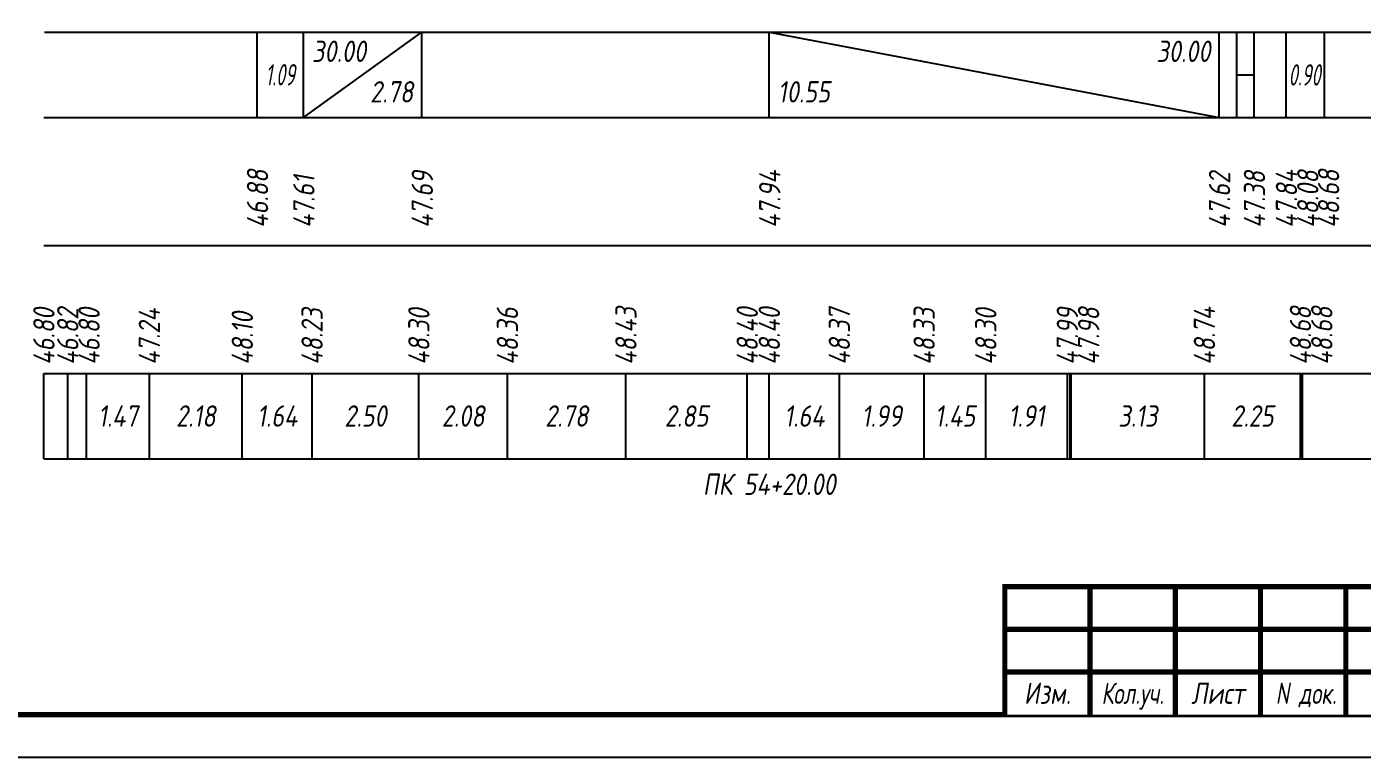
# Model space of a CAD drawing. Extents: x -717 to 1451, y -133302 to 233.
# Drawn here: x 85.2 to 241.9, y -85410.4 to -85324.8 of the extents above; entities that cross this region are included whole.
import ezdxf
from ezdxf.enums import TextEntityAlignment as Align

# ---------------------------------------------------------------- set-up
doc = ezdxf.new("R2010")
doc.units = 0
for name, color, linetype in [('Зарамочное оформление', 7, 'Continuous'), ('Код_510', 7, 'Continuous'), ('Код_516', 1, 'Continuous'), ('Подписи поперечников', 7, 'Continuous'), ('Таблица', 7, 'Continuous')]:
    doc.layers.add(name, color=color, linetype=linetype)
doc.styles.add('М', font='romand.shx', dxfattribs={"width": 0.8, "oblique": 10, "height": 2.5})

# ---------------------------------------------------------------- blocks, each defined once
blk = doc.blocks.new('Штамп')
at = {"linetype": 'Continuous'}
blk.add_wipeout([(199.95, -411.25), (384.95, -411.25), (384.95, -426.25), (199.95, -426.25)], dxfattribs=at).dxf.layer = 'Зарамочное оформление'
at = {"layer": 'Зарамочное оформление', "linetype": 'Continuous', "lineweight": -3, "const_width": 0.6, "flags": 128}
for points in [[(199.95, -426.25), (199.95, -411.25), (384.95, -411.25)], [(209.95, -411.25), (209.95, -426.25)], [(219.95, -411.25), (219.95, -426.25)], [(229.95, -411.25), (229.95, -426.25)], [(239.95, -411.25), (239.95, -426.25)], [(199.95, -416.25), (264.95, -416.25)], [(199.95, -421.25), (264.95, -421.25)]]:
    blk.add_lwpolyline(points, dxfattribs=at)
at = {"layer": 'Зарамочное оформление', "linetype": 'Continuous', "style": 'М', "oblique": 10}
for s, width, p in [('Изм.', 0.8, (204.95, -423.75)), ('Кол.уч.', 0.7, (214.95, -423.75)), ('Лист', 0.8, (224.95, -423.75)), ('N док.', 0.7, (235.28, -423.75))]:
    blk.add_text(s, height=2.5, dxfattribs=dict(at, width=width)).set_placement(p, align=Align.MIDDLE_CENTER)
blk = doc.blocks.new('шифр')
blk.add_blockref('Штамп', (0, -85039))

msp = doc.modelspace()

# ---------------------------------------------------------------- linework, layer by layer
at = {"flags": 128}
msp.add_lwpolyline([(-30.054, -85410.421), (389.946, -85410.421), (389.946, -85113.421), (-30.054, -85113.421)], close=True, dxfattribs=at)
at = {"const_width": 0.6, "flags": 128}
msp.add_lwpolyline([(-10.054, -85405.421), (384.946, -85405.421), (384.946, -85118.421), (-10.054, -85118.421)], close=True, dxfattribs=at)
at = {"layer": 'Код_510'}
for p, q in [((87.258, -85375.421), (87.258, -85365.421)), ((90.057, -85375.421), (90.057, -85365.421)), ((92.268, -85375.421), (92.268, -85365.421)), ((99.623, -85375.421), (99.623, -85365.421)), ((110.527, -85375.421), (110.527, -85365.421)), ((118.711, -85375.421), (118.711, -85365.421)), ((131.235, -85375.421), (131.235, -85365.421)), ((141.622, -85375.421), (141.622, -85365.421)), ((155.517, -85375.421), (155.517, -85365.421)), ((169.746, -85375.421), (169.746, -85365.421)), ((172.334, -85375.421), (172.334, -85365.421)), ((180.553, -85375.421), (180.553, -85365.421)), ((190.501, -85375.421), (190.501, -85365.421)), ((197.727, -85375.421), (197.727, -85365.421)), ((207.291, -85375.421), (207.291, -85365.421)), ((207.635, -85375.421), (207.635, -85365.421)), ((207.737, -85375.421), (207.737, -85365.421)), ((223.369, -85375.421), (223.369, -85365.421)), ((234.634, -85375.421), (234.634, -85365.421)), ((234.879, -85375.421), (234.879, -85365.421))]:
    msp.add_line(p, q, dxfattribs=at)
at = {"layer": 'Код_516'}
for p, q in [((112.258, -85335.421), (112.258, -85325.421)), ((117.692, -85335.421), (117.692, -85325.421)), ((117.692, -85335.421), (131.584, -85325.421)), ((131.584, -85335.421), (131.584, -85325.421)), ((172.334, -85335.421), (172.334, -85325.421)), ((172.334, -85325.421), (225.087, -85335.421)), ((225.087, -85335.421), (225.087, -85325.421)), ((227.186, -85335.421), (227.186, -85325.421)), ((227.186, -85335.421), (227.186, -85325.421)), ((229.186, -85335.421), (229.186, -85325.421)), ((229.186, -85335.421), (229.186, -85325.421)), ((232.936, -85335.421), (232.936, -85325.421)), ((232.936, -85335.421), (232.936, -85325.421)), ((237.431, -85335.421), (237.431, -85325.421)), ((227.186, -85330.421), (229.186, -85330.421))]:
    msp.add_line(p, q, dxfattribs=at)
at = {"layer": 'Таблица'}
for p, q in [((87.313, -85325.421), (262.485, -85325.421)), ((87.258, -85335.421), (262.431, -85335.421)), ((87.258, -85350.421), (262.431, -85350.421)), ((87.258, -85365.421), (262.431, -85365.421)), ((87.258, -85375.421), (262.431, -85375.421))]:
    msp.add_line(p, q, dxfattribs=at)

# ---------------------------------------------------------------- texts
at = {"layer": 'Код_510', "style": 'М', "oblique": 10, "width": 0.8}
for s, p in [('46.80', (87.258, -85364.421)), ('46.82', (90.057, -85364.421)), ('46.80', (92.557, -85364.421)), ('47.24', (99.623, -85364.421)), ('48.23', (118.711, -85364.421)), ('48.30', (131.235, -85364.421)), ('48.36', (141.622, -85364.421)), ('48.43', (155.517, -85364.421)), ('48.40', (169.746, -85364.421)), ('48.40', (172.334, -85364.421)), ('48.37', (180.553, -85364.421)), ('48.33', (190.501, -85364.421)), ('48.30', (197.727, -85364.421)), ('47.99', (207.291, -85364.421)), ('47.98', (209.791, -85364.421)), ('48.74', (223.369, -85364.421)), ('48.68', (234.634, -85364.421)), ('48.68', (237.134, -85364.421)), ('48.10', (110.527, -85364.421))]:
    msp.add_text(s, height=2.5, rotation=90, dxfattribs=at).set_placement(p, align=Align.MIDDLE_LEFT)
for s, p in [('1.47', (95.946, -85370.421)), ('2.18', (105.075, -85370.421)), ('1.64', (114.619, -85370.421)), ('2.50', (124.973, -85370.421)), ('2.08', (136.429, -85370.421)), ('2.78', (148.569, -85370.421)), ('2.85', (162.632, -85370.421)), ('1.64', (176.444, -85370.421)), ('1.99', (185.527, -85370.421)), ('1.45', (194.114, -85370.421)), ('1.91', (202.509, -85370.421)), ('3.13', (215.553, -85370.421)), ('2.25', (229.001, -85370.421))]:
    msp.add_text(s, height=2.5, dxfattribs=at).set_placement(p, align=Align.MIDDLE_CENTER)
at = {"layer": 'Код_516', "style": 'М', "oblique": 10, "width": 0.8}
msp.add_text('30.00', height=2.5, dxfattribs=at).set_placement((118.692, -85326.421), align=Align.TOP_LEFT)
msp.add_text('30.00', height=2.5, dxfattribs=at).set_placement((224.087, -85326.421), align=Align.TOP_RIGHT)
at = {"layer": 'Код_516', "style": 'М', "oblique": 10, "width": 0.6}
for s, p in [('1.09', (114.975, -85330.421)), ('0.90', (235.112, -85330.439))]:
    msp.add_text(s, height=2.5, dxfattribs=at).set_placement(p, align=Align.MIDDLE_CENTER)
at = {"layer": 'Код_516', "style": 'М', "oblique": 10, "width": 0.8}
msp.add_text('2.78', height=2.5, dxfattribs=at).set_placement((130.584, -85334.421), align=Align.BOTTOM_RIGHT)
msp.add_text('10.55', height=2.5, dxfattribs=at).set_placement((173.334, -85334.421), align=Align.BOTTOM_LEFT)
for s, p in [('46.88', (112.313, -85348.371)), ('47.61', (117.747, -85348.371)), ('47.69', (131.638, -85348.371)), ('47.94', (172.388, -85348.371)), ('47.62', (225.142, -85348.371)), ('47.38', (229.24, -85348.371)), ('47.84', (232.99, -85348.371)), ('48.08', (235.49, -85348.371)), ('48.68', (237.932, -85348.371))]:
    msp.add_text(s, height=2.5, rotation=90, dxfattribs=at).set_placement(p, align=Align.MIDDLE_LEFT)
at = {"layer": 'Подписи поперечников', "style": 'М', "oblique": 10, "width": 0.8}
msp.add_text('ПК 54+20.00', height=2.5, dxfattribs=at).set_placement((172.334, -85380.421), align=Align.BOTTOM_CENTER)

# ---------------------------------------------------------------- next in the draw order: block references
msp.add_blockref('шифр', (0, 59.829))

doc.saveas('drawing.dxf')
